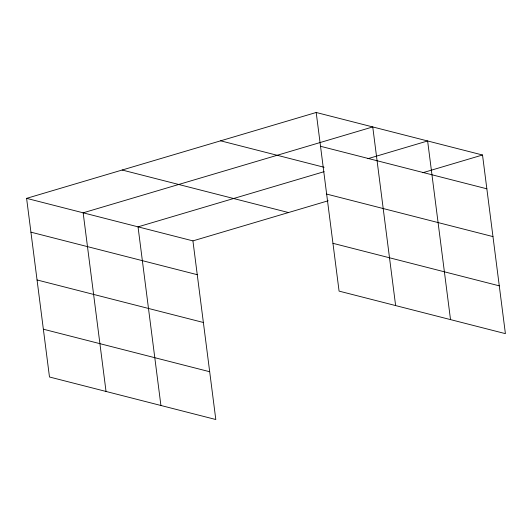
<?xml version="1.0" encoding="UTF-8"?>
<svg xmlns="http://www.w3.org/2000/svg" width="532" height="532" viewBox="0 0 532 532"><rect width="100%" height="100%" fill="white"/><g stroke="black" fill="none" stroke-linecap="round" stroke-linejoin="round"><path stroke-width="0.8" d="M26.6 198.356L192.923 240.883L215.806 419.522L49.483 376.995L26.6 198.356L316.194 112.478L482.517 155.005L505.4 333.644L339.077 291.117L316.194 112.478M324.121 171.67L138.034 226.851L160.917 405.49M367.905 158.682L427.628 140.973L450.518 319.606M192.923 240.883L328.191 200.77M422.787 172.72L482.517 155.005M320.523 146.28L486.847 188.807M220.627 140.82L324.108 167.281M326.648 194.074L492.971 236.6M122.167 170.021L288.484 212.547M332.959 243.317L499.275 285.844M30.929 232.165L197.252 274.692M37.054 279.958L203.37 322.485M43.358 329.202L209.681 371.728M395.628 305.574L372.746 126.935L83.152 212.82L106.034 391.452"/></g></svg>
